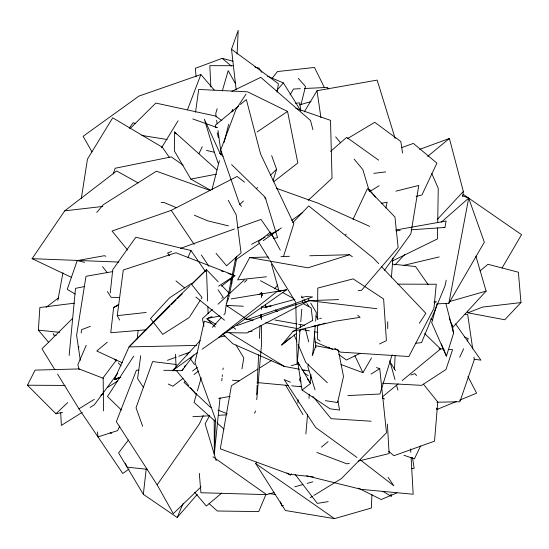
<?xml version="1.0" encoding="UTF-8"?>
<svg xmlns="http://www.w3.org/2000/svg" width="549" height="549" viewBox="0 0 549 549"><rect width="100%" height="100%" fill="white"/><g stroke="black" fill="none" stroke-linecap="round" stroke-linejoin="round"><path stroke-width="0.82" d="M261.502 325.612L261.454 345.17L256.74 399.734M261.523 319.662L261.537 314.556M261.544 309.458L261.55 306.905M261.578 297.558L261.592 292.452L259.114 294.71M317.535 325.543L317.452 339.165L320.211 341.149M317.569 319.58L317.672 302.554M317.686 300.852L317.761 288.081L353.165 278.878L383.627 298.979L386.407 340.634L379.483 343.99M387.69 328.57L387.731 321.707M216.903 169.929L174.548 131.966L174.383 150.941L190.853 179.111L210.665 190.331M437.628 227.766L437.457 238.911L392.254 261.043M437.711 222.626L438.246 188.341L431.782 173.532M220.053 397.792L214.336 453.954L215.483 419.189L194.984 362.56L204.338 321.186L211.736 323.553M371.934 494.333L371.364 508.031L334.471 518.633L285.37 510.501L255.738 463.596L256.651 462.148M395.41 370.568L394.518 369.113L395.115 355.519M237.093 54.131L238.211 30.367L231.527 49.232L236.166 89.768M256.692 394.635L257.145 385.268M257.22 383.566L258.613 354.613M259.389 338.438L260 325.66M260.363 318.001L260.528 314.591M261.427 295.856L261.592 292.452L262.587 295.698M48.806 342.576L38.389 330.148L39.851 307.509L74.348 303.178M297.86 403.151L298.114 399.741M391.396 277.568L392.919 258.154M291.402 365.627L297.194 364.09L300.029 330.292M300.241 327.76L300.523 324.377M300.735 321.844L301.799 309.169M302.369 302.41L302.513 300.722M305.875 433.978L307.557 414.509M308.95 398.43L309.313 394.196M310.411 381.5L311.002 374.727M312.69 355.21L315.263 325.433M315.634 321.179L316.368 312.669L310.761 303.13M69.153 355.457L75.508 288.342L84.718 286.516M221.782 380.773L222.043 378.22M222.215 376.518L222.393 374.816M110.219 293.001L112.758 269.655L135.843 237.23L190.99 250.522L205.47 271.549M137.195 338.987L138.128 330.525M197.215 494.436L177.183 517.494L143.337 494.34L146.233 468.784M118.721 304.366L113.643 307.502L110.768 332.742L146.487 329.75M462.718 196.528L463.342 191.471L449.398 138.478L419.608 149.383M119.579 320.06L117.253 315.654L123.292 269.998L175.92 252.76L234.903 275.591L221.508 286.159M195.568 112.202L198.663 89.439L247.551 91.813L287.559 111.42L297.826 162.971L273.628 181.836M226.366 303.714L225.021 313.548L223.868 314.803M140.736 355.69L137.573 378.632L143.646 387.711M277.094 92.115L278.398 83.722L231.527 49.232M81.321 198.464L87.463 159.121L112.717 117.809L162.326 147.256L169.579 157.673M78.555 348.08L78.836 346.405M81.108 333.037L81.677 329.688L90.441 326.291M241.931 368.907L243.818 357.955L236.022 345.033M222.908 369.71L223.21 368.036M411.16 229.784L444.93 227.478L446.111 221.014L395.898 229.997M57.871 300.324L62.957 272.757M436.901 303.892L448.862 303.281L468.681 198.114L462.299 195.67M236.55 256.239L235.267 260.151L226.497 303.666L228.768 297.798M228.933 296.968L229.269 295.321M229.599 293.667L236.592 258.977M446.22 280.189L444.992 285.988L421.557 342.617L415.668 343.276M385.892 208.023L387.134 202.197L381.274 203.322M300.955 104.804L305.477 86.495L298.272 78.356M211.989 189.597L219.394 160.665M220.876 154.88L221.721 151.572M224.047 142.479L228.707 124.294M231.877 111.893L232.508 109.416L233.044 111.035M436.929 304.146L431.72 322.737L446.412 356.123L453.556 333.277L452.287 324.878M217.157 108.681L215.743 113.54L216.196 116.923M222.331 90.887L228.206 70.663L235.192 83.263M196.686 393.365L194.072 402.403L215.688 421.701M197.407 390.902L201.215 377.76M273.066 180.683L276.579 169.291L271.673 155.642M392.144 354.709L379.935 394.01L347.86 395.582M283.51 256.5L293.777 223.814L260.576 153.988L246.343 99.547L240.414 104.461M113.183 173.909L115.139 168.262L171.288 156.904L183.112 165.16M105.916 256.287L104.331 255.704L77.231 260.617L67.239 289.33L75.179 294.086M187.504 109.738L200.859 74.52L214.247 90.029M308.744 364.104L307.804 366.499L315.03 389.852M312.189 355.327L315.95 345.753L338.266 350.049L343.502 376.442L337.614 402.554L325.365 400.653M265.922 494.45L258.723 511.572L217.335 511.002L209.073 503.591M177.183 517.494L183.153 503.454M86.234 345.287L77.855 364.687L79.18 369.587M187.943 257.529L190.99 250.522M120.801 377.259L114.364 379.599L129.008 346.92L168.728 306.308L190.036 285.624M459.705 357.303L463.637 348.759M467.206 340.998L468.283 338.671L464.406 336.866M203.24 415.572L199.28 424.089L157.158 484.842L173.299 513.679L200.961 486.894M345.396 235.61L346.117 234.066M352.993 219.415L367.473 188.561L394.957 217.04L398.121 247.524L361.537 290.339L358.126 290.661M198.964 153.631L202.272 146.686M119.778 426.058L117.616 430.608L98.024 436.915L97.441 431.926M420.616 445.966L414.378 458.909L403.899 455.224M300.502 377.623L299.397 379.908L301.01 381.878M303.467 371.529L304.208 370.012M62.586 412.395L55.929 413.754L27.45 385.213L35.095 370.115L79.022 368.928L103.48 378.378M254.468 413.322L255.676 411.064M268.303 256.98L249.713 257.563L237.635 279.908L266.45 276.785M209.656 415.566L205.134 423.821L216.162 460.652M448.862 303.281L484.328 242.198L468.681 198.114L441.218 222.263M340.984 364.522L362.916 372.661L371.515 357.921M290.064 94.881L293.489 89.02L300.324 88.691M291.347 473.753L290.483 475.235L286.832 472.991M502.074 267.967L521.55 234.67L463.541 194.572M304.263 111.879L317.02 90.722L377.156 80.099L395.156 138.451M161.591 147.722L178.054 120.807M200.213 340.545L172.516 370.685L182 370.63L183.38 368.454M184.292 367.006L185.212 365.559M189.734 316.752L200.193 300.337M201.099 298.91L202.011 297.483L191.052 283.682L169.566 297.833L150.481 318.537L162.737 334.362L189.281 317.466M133.716 356.095L107.474 396.502L121.439 410.062M246.014 94.099L235.974 109.443L220.732 149.959L239.741 204.523L241.539 206.349M419.361 323.237L425.88 313.328L381.617 266.752M71.583 277.417L32.103 258.668L64.713 210.85L116.683 170.972L138.142 182.927M384.458 270.334L410.851 233.847L418.784 185.438L395.891 191.169M129.241 128.082L133.208 122.64L135.528 123.697M117.754 373.217L94.435 404.709L90.118 407.406M116.525 359.89L103.157 377.705L103.528 410.885M182 370.63L193.783 355.004M128.404 440.03L118.598 452.932L143.337 494.34M272.167 78.274L277.471 71.555L314.474 67.452L324.226 87.216M274.61 288.877L277.808 284.904M296.487 333.483L281.664 345.04L293.049 331.328L312.443 320.547M96.761 212.484L103.315 204.674L156.424 171.206L210.363 190.592M276.723 90.612L283.353 82.878L300.886 110.925M212.326 327.362L221.556 317.315M475.887 256.129L486.119 291.107L452.829 327.314L449.233 318.001M394.903 265.043L404.764 254.441M437.244 219.531L463.342 191.471M480.08 270.897L487.972 264.309L518.386 272.235L520.96 302.574L504.771 319.751L467.913 312.827L467.522 311.166M292.768 222.654L308.723 205.916L373.354 258.057L378.666 263.644M170.163 305.882L129.008 346.92L196.48 345.41M171.37 304.674L176.215 299.843M177.423 298.635L182.268 293.811M191.347 284.759L206.472 269.669L218.207 281.822M72.564 318.454L41.978 348.828L54.9 369.793M129.976 128.679L155.82 103.075L215.661 116.059L221.823 120.636M244.525 282.255L246.947 279.86M191.258 284.444L206.472 269.669L207.646 301.037M239.741 204.523L243.427 201.003M256.321 188.671L257.55 187.497M270.437 175.165L276.579 169.291M55.929 413.754L67.705 402.589M212.422 309.41L202.416 318.674L203.96 326.202M218.049 304.208L244.312 279.901M308.181 200.344L332.028 178.308L330.505 120.355L295.808 108.29M330.628 151.38L346.666 137.353L378.577 160.136M281.664 345.04L290.133 337.848M221.775 493.029L206.328 506.027L194.717 492.295M107.254 342.226L96.775 351.003L122.4 362.855M238.438 106.101L215.359 125.227L215.97 127.718M427.623 156.417L449.398 138.478M321.44 447.112L328.055 441.664M382.33 396.934L398.21 383.847M402.184 380.574L440.572 348.938L424.603 333.531M220.746 335.693L276.717 291.78L286.544 289.817L202.149 349.191M185.39 381.315L184.073 382.344L210.171 407.015L211.736 407.632M193.941 374.624L198.546 371.021M299.184 331.383L301.881 329.283M183.078 378.364L172.88 386.201L168.22 384.046M192.596 371.042L197.352 367.384M302.06 390.037L310.597 383.47L297.73 361.99L302.06 390.037L330.052 408.827L339.577 410.062L337.923 400.99M46.089 307.371L58.311 298.038M263.218 240.654L281.342 227.931M291.663 220.437L302.677 212.442M172.516 370.685L197.324 352.691M129.015 469.052L122.77 473.492L78.953 408.827L57.57 374.13M235.267 260.151L259.725 243.09M434.307 303.014L436.386 301.573L433.882 302.039M257.083 131.986L287.559 111.42M218.55 286.166L234.903 275.591M107.686 387.347L117.809 380.965M258.016 368.983L231.424 385.727L220.293 448.828L289.673 474.274L313.39 476.896M260.171 367.624L271.666 360.384M82.213 412.361L61.371 425.42L60.713 412.91M371.124 374.041L379.736 368.633L386.489 432.736L341.334 478.632L313.904 495.431M379.146 185.692L371.213 190.633L368.949 189.439M78.953 408.827L94.243 399.377M100.79 395.321L103.706 393.523M310.295 497.648L312.456 496.317M347.558 138.568L374.747 122.297L400.811 141.553L402.582 153.075M251.593 244.339L265.092 237.134M267.336 235.933L278.59 229.928M221.817 298.265L223.326 297.489L218.022 289.776M127.594 250.028L112.065 231.047L171.226 210.377L237.113 176.421L244.477 182.151M231.856 91.367L260.782 77.334L310.514 120.492L312.889 129.626M360.261 353.309L346.419 360.02L338.829 354.558M114.364 379.599L118.996 377.479M113.643 307.502L117.459 305.759M115.681 379.428L120.224 377.431M397.002 492.824L381.232 499.528L358.332 488.143M436.729 409.561L456.281 401.532M459.41 400.242L476.614 393.18L467.926 376.442M467.913 312.827L482.502 307.09L520.96 302.574M232.81 61.179L222.18 58.345L195.382 68.309L196.062 76.812M208.14 318.022L212.065 316.574M167.459 360.316L176.311 357.104M178.727 356.226L189.988 352.135M231.328 327.643L232.927 327.067M236.928 325.619L290.531 306.246L309.018 300.66L338.596 299.603M171.617 251.552L167.589 253L169.517 255.834M180.477 248.368L234.43 228.96M237.648 227.801L261.001 219.401L273.148 236.942M401.353 147.729L413.349 143.426L436.908 163.115L421.941 194.984L416.115 196.412M200.859 74.52L138.918 96.096L83.125 136.289L91.992 151.908M410.892 375.001L414.948 373.622L416.54 375.598M352.321 256.733L349.624 254.729L307.886 267.816L249.713 257.563M299.5 104.921L310.954 101.586M449.274 301.621L486.119 291.107M199.308 473.362L200.913 492.741L266.574 494.628L274.013 492.57M294.676 486.839L302.938 484.547M307.076 483.401L312.861 481.796M294.882 299.39L265.647 307.316L261.365 307.104M301.38 297.627L304.626 296.748M312.093 326.621L321.186 324.219M322.833 323.78L325.317 323.121M349.356 463.26L346.872 463.864L316.862 452.445M358.47 461.043L389.124 453.591L387.381 424.075M293.049 331.328L335.631 321.124L360.075 317.343L357.735 315.215M403.604 265.393L439.234 256.918M218.475 337.264L225.035 335.961M207.412 318.441L219.977 315.984M265.222 307.152L270.245 306.17M190.853 179.111L216.553 174.129M218.715 398.457L230.1 396.371M112.881 271.57L85.98 276.291L76.606 335.274L80.305 360.322M319.662 318.468L321.337 318.187M231.122 298.924L286.544 289.817M328.199 501.635L317.315 503.385L295.149 474.418M273.395 238.355L277.588 237.744L265.215 197.297L231.616 164.631M229.42 279.304L231.959 278.954M411.626 468.702L414.166 468.352L412.45 457.379M283.421 505.629L281.733 505.855L280.498 501.779M295.492 103.329L299.747 102.793L300.708 110.445M373.842 173.347L385.673 171.906M161.111 202.643L163.643 202.341L176.256 207.632M64.713 210.85L102.752 206.445M117.253 315.654L146.158 312.463M265.215 306.507L271.082 306.013M395.966 230.827L400.187 230.539M192.864 416.691L209.121 415.806M218.529 415.291L226.236 414.866M304.599 88.492L327.671 87.394L328.124 89.013M280.978 256.582L289.405 256.314M309.76 255.772L349.624 254.729M436.97 402.225L459.897 401.744L474.309 359.664L473.945 357.152M248.656 331.445L252.06 331.445M232.913 65.722L209.821 65.667L210.823 86.811M397.805 284.135L436.256 284.238L433.936 308.401L408.833 356.521L340.332 352.108L334.718 348.176M139 370.184L136.44 370.17L116.34 421.701L157.158 484.842M163.691 370.328L177.313 370.41M27.45 385.213L65.125 385.432M224.417 332.653L247.023 332.955L309.018 300.66L376.806 308.696M443.242 227.451L444.93 227.478M119.648 297.489L111.104 297.318L107.432 291.519M32.103 258.668L118.927 262.058M305.436 296.529L312.635 296.94L291.032 304.997L247.263 319.532L226.243 305.395L243.379 306.232M382.557 383.25L421.646 385.35L445.98 369.504L452.575 349.665L448.355 349.404M439.07 348.828L444.134 349.143M371.206 421.213L331.109 418.695L312.834 396.344M56.156 335.315L53.617 335.11L53.171 333.476M232.453 380.231L239.213 380.869M257.824 382.626L288.266 385.494M291.649 385.817L301.799 386.771M392.514 264.172L415.524 266.533L428.213 284.698M38.389 330.148L59.628 332.323M147.557 469.34L127.142 467.165L125.364 463.301M465.147 314.179L467.686 314.474L472.716 348.787M176.202 364.509L152.622 361.565L136.035 407.797L142.616 426.175M474.123 359.231L480.917 360.144L455.54 323.814M141.814 135.431L167.143 139.521M269.003 493.489L275.715 494.587M275.015 320.053L296.92 323.931M298.608 324.233L304.51 325.276M244.73 318.743L253.137 320.321M265.75 322.682L296.851 328.501M301.058 329.29L309.464 330.862M314.508 331.809L317.871 332.44M222.599 333.943L232.858 343.756L284.183 366.361L299.315 369.223M301.833 369.703L308.559 370.973M206.499 150.419L214.721 152.341M219.662 153.5L221.302 153.885M77.231 260.617L84.683 262.353M228.446 225.865L207.776 220.863L194.38 215.242M306.541 475.784L361.242 489.365L413.177 494.244L411.105 457.495M254.887 67.053L258.977 68.138L261.859 72.344M376.477 367.576L379.736 368.633M226.243 305.395L227.856 305.958M192.795 118.948L217.555 127.718M276.229 188.232L318.173 203.233L369.655 226.373M220.931 270.739L223.319 271.625M228.103 273.388L231.287 274.562M430.43 318.962L432.832 319.854M110.095 432.845L111.687 433.442M217.98 410.11L227.355 413.822M290.435 382.193L284.149 379.613L315.661 427.486L357.001 457.482M299.857 386.071L301.428 386.716M267.569 76.29L283.353 82.878M314.858 341.903L332.824 349.459M382.296 397.943L384.595 398.972M436.489 408.593L437.924 409.348L436.688 408.181M260.514 280.711L280.162 291.251M282.426 292.466L293.763 298.553M303.583 303.823L311.139 307.879L312.676 320.492M382.742 491.28L391.471 496.488L390.861 494.004M215.997 324.404L206.568 318.605L215.359 327.012M229.057 332.44L284.183 366.361M303.995 372.895L308.264 375.701M310.398 377.101L311.818 378.035M255.738 463.596L334.471 518.633M213.005 456.837L266.574 494.628M328.487 347.105L330.56 348.594M360.453 459.987L393.818 485.776L388.116 477.349M264.563 197.798L265.901 198.841M175.968 280.903L184.601 287.896M195.897 297.036L224.466 320.156M233.105 327.149L235.761 329.297M222.18 58.345L231.369 66.065M388.761 451.34L393.914 455.725L434.52 441.156L437.752 401.992L423.437 384.176M275.564 309.931L277.485 311.606M216.965 422.833L223.958 429.078M327.328 382.701L305.786 362.484L298.1 344.312M223.066 156.314L220.012 153.343L204.352 119.236L214.069 151.394L218.269 163.472M114.624 359.245L116.402 361.05M118.172 362.848L121.13 365.854M221.721 285.466L229.935 293.976M174.548 131.966L176.229 133.908M216.08 253.357L226.593 265.791L241.052 252.869L236.18 214.803L228.288 200.337M370.136 190.681L375.502 197.077M335.652 136.866L340.552 142.761M354.153 159.128L362.855 169.607L369.456 191.711M176.229 370.397L188.76 385.59M190.4 387.573L196.391 394.841M102.567 266.677L107.295 272.702M301.442 296.062L302.945 298.121M303.947 299.5L305.958 302.245M306.96 303.624L308.963 306.369M315.984 315.998L317.487 318.063M317.988 318.749L318.276 319.154M186.598 353.583L187.6 354.97M190.098 358.435L194.593 364.68M307.296 378.728L310.597 383.47M171.226 210.377L194.168 244.374M201.332 255.004L208.977 266.334M390.95 363.335L394.518 369.113M269.23 259.258L258.428 241.738L270.485 232.09L280.306 250.145M270.129 260.713L295.774 302.314M302.973 414.612L285.658 385.192M308.167 298.731L309.464 300.934M297.73 361.99L299.219 365.058M354.874 355.779L362.916 372.661M294.092 334.835L296.769 341.155M441.327 343.921L446.412 356.123M230.292 278.343L231.946 283.209M265.318 304.613L266.306 307.852M271.487 264.124L279.077 291.299M389.756 360.693L394.957 379.496M396.543 385.22L397.901 390.126M445.925 303.638L453.556 333.277M305.223 328.11L308.737 341.883M217.191 132.707L218.413 137.689M317.02 90.722L320.918 117.623M216.656 120.313L217.109 123.703M218.015 130.477L221.199 154.2M314.309 333.957L315.95 347.414M410.618 448.945L410.81 452.369M175.508 354.242L176.078 366.993M207.872 306.973L208.119 313.754M295.794 303.158L297.194 364.09M214.192 419.971L214.336 453.954"/></g></svg>
